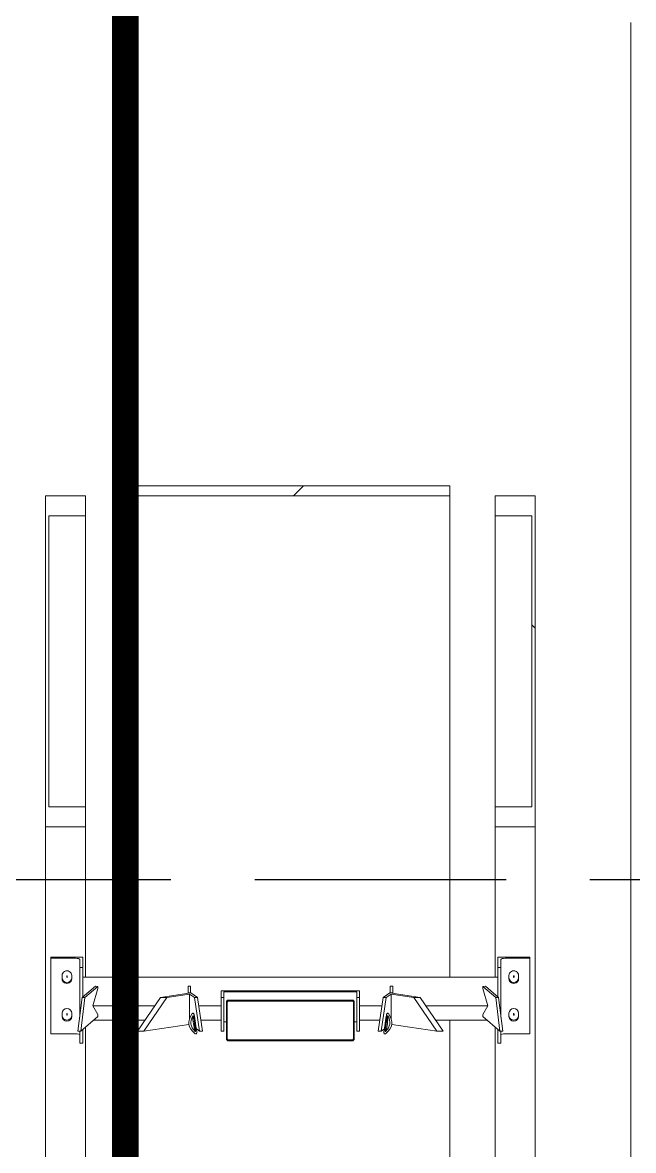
# Model space of a CAD drawing. Header units: millimetres. Extents: x 91119 to 792617, y 23924 to 150567.
# Drawn here: x 689798 to 690947, y 84727 to 86848 of the extents above; entities that cross this region are included whole.
import ezdxf

# ---------------------------------------------------------------- set-up
doc = ezdxf.new("R2010")
doc.units = ezdxf.units.MM
doc.header["$LTSCALE"] = 100
doc.linetypes.add('121217 IES and EMR$0$XKITLINE03', pattern=[6.299213, 4.724409, -1.574803])
doc.linetypes.add('DASHED', pattern=[19.05, 12.7, -6.35])
for name, color, linetype in [('121217 IES and EMR$0$grid', 8, 'Continuous'), ('121217 IES and EMR$0$Xref', 8, 'Continuous'), ('FA', 1, 'Continuous')]:
    doc.layers.add(name, color=color, linetype=linetype)

msp = doc.modelspace()

# ---------------------------------------------------------------- linework, layer by layer
at = {"layer": '121217 IES and EMR$0$grid', "linetype": '121217 IES and EMR$0$XKITLINE03'}
msp.add_line((768187.5, 85236.4), (614301.7, 85236.4), dxfattribs=at)
at = {"layer": '121217 IES and EMR$0$Xref', "linetype": 'Continuous', "lineweight": 20}
for p, q in [((690941.7, 83292.6), (690941.7, 86848.2)), ((689841.7, 85336), (689841.7, 85958.2)), ((689841.7, 85958.2), (689916.7, 85958.2)), ((689916.7, 85958.2), (689916.7, 85920.8)), ((690601.7, 85976.8), (690001.7, 85976.8)), ((690001.7, 85958.2), (690001.7, 85976.8)), ((690001.7, 85053), (690001.7, 85958.2)), ((690601.7, 85958.2), (690001.7, 85958.2)), ((690601.7, 85958.2), (690601.7, 85976.8)), ((690601.7, 85053), (690601.7, 85958.2)), ((690761.7, 85958.2), (690686.7, 85958.2)), ((690686.7, 85958.2), (690686.7, 85920.8)), ((690761.7, 85336), (690761.7, 85958.2)), ((689916.7, 85920.8), (689847.7, 85920.8)), ((689847.7, 85920.8), (689847.7, 85373.3)), ((689916.7, 85373.3), (689916.7, 85920.8)), ((690686.7, 85373.3), (690686.7, 85920.8)), ((690686.7, 85920.8), (690755.7, 85920.8)), ((690755.7, 85920.8), (690755.7, 85373.3)), ((689847.7, 85373.3), (689916.7, 85373.3)), ((689916.7, 85373.3), (689916.7, 85336)), ((690755.7, 85373.3), (690686.7, 85373.3)), ((690686.7, 85373.3), (690686.7, 85336)), ((689841.7, 81942.1), (689841.7, 85336)), ((689916.7, 85336), (689841.7, 85336)), ((689916.7, 85053), (689916.7, 85336)), ((690686.7, 85053), (690686.7, 85336)), ((690686.7, 85336), (690761.7, 85336)), ((690761.7, 81942.1), (690761.7, 85336)), ((689851.7, 85090.7), (689911.7, 85090.7)), ((689851.7, 85088.8), (689851.7, 85090.7)), ((689851.7, 85088.8), (689851.7, 84946.8)), ((689897.7, 85088.8), (689851.7, 85088.8)), ((689911.7, 85090.7), (689911.7, 85071.4)), ((690691.7, 85090.7), (690751.7, 85090.7)), ((690691.7, 85071.4), (690691.7, 85090.7)), ((690751.7, 85088.8), (690705.7, 85088.8)), ((690751.7, 85090.7), (690751.7, 85088.8)), ((690751.7, 85088.8), (690751.7, 84946.8)), ((689905.7, 85071.4), (689905.7, 85086.2)), ((689905.7, 85071.4), (689905.7, 84978)), ((689911.7, 85071.4), (689905.7, 85071.4)), ((689911.7, 85071.4), (689911.7, 85016.3)), ((690691.7, 85071.4), (690691.7, 85016.3)), ((690697.7, 85071.4), (690691.7, 85071.4)), ((690697.7, 85086.2), (690697.7, 85071.4)), ((690697.7, 85071.4), (690697.7, 84978)), ((689872.7, 85056.6), (689872.7, 85050)), ((689881.2, 85055.2), (689881.2, 85053.3)), ((689882.2, 85053.3), (689882.2, 85055.2)), ((689890.7, 85050), (689890.7, 85056.6)), ((690691.7, 85053), (689911.7, 85053)), ((690712.7, 85056.6), (690712.7, 85050)), ((690721.2, 85055.2), (690721.2, 85053.3)), ((690722.2, 85053.3), (690722.2, 85055.2)), ((690730.7, 85050), (690730.7, 85056.6)), ((689935.1, 85036.4), (689910.2, 85015)), ((689915.5, 85015), (689939.8, 85035.8)), ((689939.8, 85031.7), (689930.2, 84999.1)), ((689939.8, 85035.8), (689935.1, 85036.4)), ((689939.8, 85035.8), (689939.8, 85031.7)), ((690114.8, 85023.5), (690057.8, 85015)), ((690114.3, 85036.3), (690109.3, 85036.3)), ((690109.3, 85036.3), (690109.3, 85023.5)), ((690109.3, 85023.5), (690109.3, 85022.7)), ((690109.3, 85023.5), (690114.3, 85023.5)), ((690114.3, 85023.5), (690114.3, 85036.3)), ((690114.3, 85023.5), (690114.3, 85023.4)), ((690127.2, 85015), (690114.8, 85023.5)), ((690171.7, 85027.5), (690431.7, 85027.5)), ((690171.7, 85015), (690171.7, 85027.5)), ((690176.7, 85025.9), (690176.7, 85015)), ((690426.7, 85025.9), (690176.7, 85025.9)), ((690426.7, 85015), (690426.7, 85025.9)), ((690431.7, 85027.5), (690431.7, 85015)), ((690488.6, 85023.5), (690476.2, 85015)), ((690545.6, 85015), (690488.6, 85023.5)), ((690489.1, 85036.3), (690489.1, 85023.5)), ((690494.1, 85036.3), (690489.1, 85036.3)), ((690489.1, 85023.5), (690489.1, 85023.4)), ((690489.1, 85023.5), (690494.1, 85023.5)), ((690494.1, 85023.5), (690494.1, 85036.3)), ((690494.1, 85023.5), (690494.1, 85022.7)), ((690668.3, 85036.4), (690663.6, 85035.8)), ((690663.6, 85035.8), (690663.6, 85031.7)), ((690663.6, 85035.8), (690687.9, 85015)), ((690673.2, 84999.1), (690663.6, 85031.7)), ((690693.2, 85015), (690668.3, 85036.4)), ((689902.5, 84951.6), (689910.2, 85015)), ((689915.5, 85015), (689907.9, 84951.6)), ((689915.5, 85015), (689910.2, 85015)), ((690014.2, 84951.6), (690057.8, 85015)), ((690069.7, 85015), (690026, 84951.6)), ((690069.7, 85015), (690057.8, 85015)), ((690069.7, 85015), (690112.4, 85021.4)), ((690112.4, 85021.4), (690112.4, 84975.6)), ((690112.4, 85021.4), (690121.7, 85015)), ((690127.2, 85015), (690121.7, 85015)), ((690131.2, 84951.6), (690121.7, 85015)), ((690127.2, 85015), (690136.7, 84951.6)), ((690176.7, 85015), (690171.7, 85015)), ((690171.7, 85015), (690171.7, 84951.6)), ((690176.7, 84951.6), (690176.7, 85015)), ((690181.7, 84937.7), (690181.7, 85006)), ((690183.2, 84937.7), (690183.2, 85006)), ((690184.7, 85010.1), (690418.7, 85010.1)), ((690184.7, 85008), (690418.7, 85008)), ((690420.2, 85006), (690420.2, 84937.7)), ((690421.7, 85006), (690421.7, 84937.7)), ((690431.7, 85015), (690426.7, 85015)), ((690426.7, 85015), (690426.7, 84951.6)), ((690431.7, 84951.6), (690431.7, 85015)), ((690466.7, 84951.6), (690476.2, 85015)), ((690481.7, 85015), (690472.2, 84951.6)), ((690481.7, 85015), (690476.2, 85015)), ((690481.7, 85015), (690491, 85021.4)), ((690491, 85021.4), (690491, 84975.6)), ((690491, 85021.4), (690533.7, 85015)), ((690545.6, 85015), (690533.7, 85015)), ((690577.4, 84951.6), (690533.7, 85015)), ((690545.6, 85015), (690589.3, 84951.6)), ((690693.2, 85015), (690687.9, 85015)), ((690695.5, 84951.6), (690687.9, 85015)), ((690693.2, 85015), (690700.9, 84951.6)), ((689872.7, 84979), (689872.7, 84985.6)), ((689881.2, 84984.2), (689881.2, 84982.3)), ((689882.2, 84982.3), (689882.2, 84984.2)), ((689890.7, 84985.6), (689890.7, 84979)), ((690046.9, 84999.1), (689930.2, 84999.1)), ((689930.2, 84999.1), (689939.8, 84983.1)), ((689939.8, 84983.1), (689939.8, 84979)), ((690171.7, 84999.1), (690129.6, 84999.1)), ((690473.8, 84999.1), (690431.7, 84999.1)), ((690673.2, 84999.1), (690556.5, 84999.1)), ((690663.6, 84983.1), (690673.2, 84999.1)), ((690663.6, 84983.1), (690663.6, 84979)), ((690712.7, 84979), (690712.7, 84985.6)), ((690721.2, 84984.2), (690721.2, 84982.3)), ((690722.2, 84982.3), (690722.2, 84984.2)), ((690730.7, 84985.6), (690730.7, 84979)), ((689907.9, 84951.6), (689939.8, 84979)), ((689916.7, 84522.7), (689916.7, 84959.2)), ((690028.6, 84972.6), (689932.4, 84972.6)), ((690001.7, 84522.7), (690001.7, 84972.6)), ((690026, 84951.6), (690111.1, 84964.3)), ((690120.2, 84977.2), (690123.5, 84954.8)), ((690121.4, 84979.8), (690125.5, 84952.6)), ((690171.7, 84972.6), (690133.5, 84972.6)), ((690181.7, 84969.1), (690176.7, 84969.1)), ((690426.7, 84969.1), (690421.7, 84969.1)), ((690469.9, 84972.6), (690431.7, 84972.6)), ((690477.9, 84952.6), (690482, 84979.8)), ((690479.9, 84954.8), (690483.2, 84977.2)), ((690492.3, 84964.3), (690577.4, 84951.6)), ((690671, 84972.6), (690574.8, 84972.6)), ((690601.7, 84522.7), (690601.7, 84972.6)), ((690663.6, 84979), (690695.5, 84951.6)), ((690686.7, 84522.7), (690686.7, 84959.2)), ((689897.7, 84946.8), (689851.7, 84946.8)), ((689907.9, 84951.6), (689902.5, 84951.6)), ((689905.7, 84951.6), (689905.7, 84929.4)), ((689911.7, 84954.9), (689911.7, 84929.4)), ((690026, 84951.6), (690014.2, 84951.6)), ((690125, 84955.8), (690131.2, 84951.6)), ((690136.7, 84951.6), (690131.2, 84951.6)), ((690176.7, 84951.6), (690171.7, 84951.6)), ((690431.7, 84951.6), (690426.7, 84951.6)), ((690472.2, 84951.6), (690466.7, 84951.6)), ((690472.2, 84951.6), (690478.4, 84955.8)), ((690589.3, 84951.6), (690577.4, 84951.6)), ((690691.7, 84954.9), (690691.7, 84929.4)), ((690700.9, 84951.6), (690695.5, 84951.6)), ((690697.7, 84951.6), (690697.7, 84929.4)), ((690751.7, 84946.8), (690705.7, 84946.8)), ((689911.7, 84929.4), (689905.7, 84929.4)), ((690418.7, 84935.6), (690184.7, 84935.6)), ((690418.7, 84933.6), (690184.7, 84933.6)), ((690697.7, 84929.4), (690691.7, 84929.4))]:
    msp.add_line(p, q, dxfattribs=at)
at = {"layer": '121217 IES and EMR$0$Xref', "linetype": 'Continuous', "lineweight": 0}
for p, q in [((690326.4, 85976.8), (690307.7, 85958.2)), ((690755.7, 85715.6), (690761.7, 85709.6))]:
    msp.add_line(p, q, dxfattribs=at)
at = {"layer": '121217 IES and EMR$0$Xref', "linetype": 'Continuous', "lineweight": 20}
for centre, major_axis, ratio, start_param, end_param in [((689897.7, 85086.2), (8, 0), 0.321439, 0, 1.570796), ((690705.7, 85086.2), (8, 0), 0.321439, 1.570796, 3.141593), ((689881.7, 85056.6), (9, 0), 0.94693, 0, 3.141593), ((689881.7, 85051.9), (9, 0), 0.94693, 3.141593, 6.283185), ((689881.7, 85050), (-9, 0), 0.94693, 0, 3.141593), ((689881.7, 85055.2), (-0.5, 0), 0.94693, 3.141591, 6.283185), ((690721.7, 85056.6), (9, 0), 0.94693, 0, 3.141593), ((690721.7, 85051.9), (9, 0), 0.94693, 3.141593, 6.283185), ((690721.7, 85050), (-9, 0), 0.94693, 0, 3.141593), ((690721.7, 85055.2), (-0.5, 0), 0.94693, 3.141591, 6.283185), ((689881.7, 84985.6), (-9, 0), 0.94693, 3.141593, 6.283185), ((689881.7, 84980.9), (-9, 0), 0.94693, 0, 3.141593), ((689881.7, 84984.2), (-0.5, 0), 0.94693, 3.141591, 6.283185), ((690237.1, 84983.3), (126, 18.9), 0.40019, 2.758338, 3.524848), ((690366.3, 84983.3), (-126, 18.9), 0.40019, 2.758338, 3.524848), ((690721.7, 84985.6), (-9, 0), 0.94693, 3.141593, 6.283185), ((690721.7, 84980.9), (-9, 0), 0.94693, 0, 3.141593), ((690721.7, 84984.2), (-0.5, 0), 0.94693, 3.141591, 6.283185), ((689881.7, 84979), (9, 0), 0.94693, 3.141593, 6.283185), ((690237.1, 84983.3), (122.3, 18.3), 0.40019, 2.84234, 3.440846), ((690139, 84968.6), (-7.3, 49), 0.40019, 1.271543, 1.870049), ((690140.3, 84968.8), (7.1, -47.5), 0.40019, 4.474221, 4.950557), ((690463.1, 84968.8), (7.1, 47.5), 0.40019, 4.474221, 4.950557), ((690464.5, 84968.6), (-7.3, -49), 0.40019, 1.271543, 1.870049), ((690366.3, 84983.3), (-122.3, 18.3), 0.40019, 2.84234, 3.440846), ((690721.7, 84979), (9, 0), 0.94693, 3.141593, 6.283185), ((689897.7, 84944.2), (8, 0), 0.321439, 0, 1.570796), ((690705.7, 84944.2), (8, 0), 0.321439, 1.570796, 3.141593)]:
    msp.add_ellipse(centre, major_axis=major_axis, ratio=ratio, start_param=start_param, end_param=end_param, dxfattribs=at)
for centre in [(689881.7, 85053.3), (690721.7, 85053.3), (689881.7, 84982.3), (690721.7, 84982.3)]:
    msp.add_ellipse(centre, major_axis=(-0.5, 0), ratio=0.94693, dxfattribs=at)
for points, knots in [([(690184.7, 85010.1), (690184.5, 85010.1), (690184.2, 85010), (690183.8, 85009.9), (690183.6, 85009.8), (690183.2, 85009.5), (690183, 85009.4), (690182.7, 85009), (690182.5, 85008.8), (690182.3, 85008.4), (690182.2, 85008.2), (690182, 85007.8), (690181.9, 85007.6), (690181.8, 85006.9), (690181.7, 85006.4), (690181.7, 85006)], [0, 0, 0, 0, 0.125, 0.125, 0.25, 0.25, 0.375, 0.375, 0.5, 0.5, 0.625, 0.625, 0.75, 0.75, 1, 1, 1, 1]), ([(690184.7, 85008), (690184.5, 85008), (690184.2, 85008), (690183.8, 85007.7), (690183.7, 85007.5), (690183.4, 85007.1), (690183.3, 85006.9), (690183.2, 85006.4), (690183.2, 85006.2), (690183.2, 85006)], [0, 0, 0, 0, 0.25, 0.25, 0.5, 0.5, 0.75, 0.75, 1, 1, 1, 1]), ([(690421.7, 85006), (690421.7, 85006.2), (690421.7, 85006.4), (690421.6, 85006.9), (690421.6, 85007.1), (690421.5, 85007.6), (690421.4, 85007.8), (690421.2, 85008.2), (690421.1, 85008.4), (690420.9, 85008.8), (690420.7, 85009), (690420.4, 85009.4), (690420.2, 85009.5), (690419.8, 85009.8), (690419.6, 85009.9), (690419.2, 85010), (690418.9, 85010.1), (690418.7, 85010.1)], [0, 0, 0, 0, 0.125, 0.125, 0.25, 0.25, 0.375, 0.375, 0.5, 0.5, 0.625, 0.625, 0.75, 0.75, 0.875, 0.875, 1, 1, 1, 1]), ([(690420.2, 85006), (690420.2, 85006.2), (690420.2, 85006.4), (690420.1, 85006.9), (690420, 85007.1), (690419.8, 85007.4), (690419.7, 85007.5), (690419.6, 85007.7), (690419.5, 85007.8), (690419.3, 85007.9), (690419.2, 85007.9), (690418.9, 85008), (690418.8, 85008), (690418.7, 85008)], [0, 0, 0, 0, 0.25, 0.25, 0.5, 0.5, 0.625, 0.625, 0.75, 0.75, 0.875, 0.875, 1, 1, 1, 1]), ([(690121.4, 84979.8), (690121.3, 84980.5), (690121.2, 84981.1), (690121, 84982.1), (690120.9, 84982.4), (690120.7, 84983.1), (690120.6, 84983.4), (690120.3, 84984), (690120.1, 84984.3), (690119.8, 84984.7), (690119.7, 84984.9), (690119.5, 84985.1), (690119.3, 84985.2), (690119, 84985.4), (690118.9, 84985.4), (690118.6, 84985.4), (690118.5, 84985.4), (690118.3, 84985.4), (690118.3, 84985.3), (690118, 84985.2), (690117.9, 84985.1), (690117.6, 84984.9), (690117.5, 84984.7), (690117.4, 84984.6)], [0, 0, 0, 0, 0.25, 0.25, 0.375, 0.375, 0.5, 0.5, 0.625, 0.625, 0.6875, 0.6875, 0.75, 0.75, 0.8125, 0.8125, 0.84375, 0.84375, 0.875, 0.875, 0.9375, 0.9375, 1, 1, 1, 1]), ([(690120.2, 84977.2), (690120.1, 84978), (690119.9, 84978.8), (690119.6, 84979.7), (690119.5, 84979.9), (690119.3, 84980.3), (690119.2, 84980.4), (690118.9, 84980.7), (690118.6, 84980.7), (690118.3, 84980.5), (690118.2, 84980.4), (690118.1, 84980.2)], [0, 0, 0, 0, 0.5, 0.5, 0.625, 0.625, 0.75, 0.75, 0.875, 0.875, 1, 1, 1, 1]), ([(690486, 84984.6), (690485.8, 84984.9), (690485.5, 84985.1), (690484.9, 84985.4), (690484.6, 84985.5), (690483.9, 84985.2), (690483.7, 84984.9), (690483.3, 84984.4), (690483.1, 84984.1), (690482.7, 84983.1), (690482.5, 84982.5), (690482.2, 84981.2), (690482.1, 84980.5), (690482, 84979.8)], [0, 0, 0, 0, 0.125, 0.125, 0.25, 0.25, 0.375, 0.375, 0.5, 0.5, 0.75, 0.75, 1, 1, 1, 1]), ([(690485.3, 84980.2), (690485.2, 84980.4), (690485.1, 84980.5), (690484.8, 84980.7), (690484.5, 84980.7), (690484.2, 84980.4), (690484.1, 84980.3), (690483.9, 84979.9), (690483.8, 84979.7), (690483.5, 84978.8), (690483.4, 84978), (690483.2, 84977.2)], [0, 0, 0, 0, 0.125, 0.125, 0.25, 0.25, 0.375, 0.375, 0.5, 0.5, 1, 1, 1, 1]), ([(690122.4, 84951.3), (690122.5, 84951.2), (690122.7, 84951), (690123.1, 84951), (690123.3, 84951.1), (690123.6, 84951.6), (690123.7, 84952), (690123.7, 84953.2), (690123.6, 84954), (690123.5, 84954.8)], [0, 0, 0, 0, 0.125, 0.125, 0.25, 0.25, 0.5, 0.5, 1, 1, 1, 1]), ([(690123.1, 84946.9), (690123.3, 84946.7), (690123.6, 84946.5), (690124.3, 84946.4), (690124.7, 84946.5), (690125.2, 84947), (690125.4, 84947.3), (690125.6, 84947.9), (690125.7, 84948.3), (690125.8, 84949.3), (690125.8, 84950), (690125.7, 84951.3), (690125.6, 84952), (690125.5, 84952.6)], [0, 0, 0, 0, 0.125, 0.125, 0.25, 0.25, 0.375, 0.375, 0.5, 0.5, 0.75, 0.75, 1, 1, 1, 1]), ([(690477.9, 84952.6), (690477.8, 84952), (690477.7, 84951.3), (690477.6, 84950), (690477.6, 84949.3), (690477.8, 84948.3), (690477.8, 84947.9), (690478, 84947.3), (690478.2, 84947), (690478.7, 84946.5), (690479.1, 84946.4), (690479.8, 84946.5), (690480.1, 84946.7), (690480.3, 84946.9)], [0, 0, 0, 0, 0.25, 0.25, 0.5, 0.5, 0.625, 0.625, 0.75, 0.75, 0.875, 0.875, 1, 1, 1, 1]), ([(690479.9, 84954.8), (690479.8, 84954), (690479.7, 84953.2), (690479.7, 84952), (690479.8, 84951.6), (690480.1, 84951.1), (690480.3, 84951), (690480.7, 84951.1), (690480.9, 84951.2), (690481, 84951.3)], [0, 0, 0, 0, 0.5, 0.5, 0.75, 0.75, 0.875, 0.875, 1, 1, 1, 1]), ([(690181.7, 84937.7), (690181.7, 84937.4), (690181.7, 84937.2), (690181.8, 84936.8), (690181.8, 84936.5), (690182, 84935.8), (690182.2, 84935.4), (690182.5, 84934.8), (690182.7, 84934.6), (690183, 84934.3), (690183.2, 84934.1), (690183.6, 84933.9), (690183.8, 84933.8), (690184.2, 84933.6), (690184.5, 84933.6), (690184.7, 84933.6)], [0, 0, 0, 0, 0.125, 0.125, 0.25, 0.25, 0.5, 0.5, 0.625, 0.625, 0.75, 0.75, 0.875, 0.875, 1, 1, 1, 1]), ([(690183.2, 84937.7), (690183.2, 84937.4), (690183.2, 84937.2), (690183.3, 84936.8), (690183.4, 84936.5), (690183.7, 84936.1), (690183.8, 84935.9), (690184.1, 84935.7), (690184.2, 84935.7), (690184.5, 84935.6), (690184.6, 84935.6), (690184.7, 84935.6)], [0, 0, 0, 0, 0.25, 0.25, 0.5, 0.5, 0.75, 0.75, 0.875, 0.875, 1, 1, 1, 1]), ([(690418.7, 84935.6), (690418.8, 84935.6), (690418.9, 84935.6), (690419.2, 84935.7), (690419.3, 84935.7), (690419.6, 84935.9), (690419.7, 84936.1), (690420, 84936.5), (690420.1, 84936.8), (690420.2, 84937.2), (690420.2, 84937.4), (690420.2, 84937.7)], [0, 0, 0, 0, 0.125, 0.125, 0.25, 0.25, 0.5, 0.5, 0.75, 0.75, 1, 1, 1, 1]), ([(690418.7, 84933.6), (690418.9, 84933.6), (690419.2, 84933.6), (690419.6, 84933.8), (690419.8, 84933.9), (690420.2, 84934.1), (690420.4, 84934.3), (690420.7, 84934.6), (690420.9, 84934.8), (690421.1, 84935.2), (690421.2, 84935.4), (690421.4, 84935.8), (690421.5, 84936.1), (690421.6, 84936.5), (690421.6, 84936.7), (690421.7, 84937.2), (690421.7, 84937.4), (690421.7, 84937.7)], [0, 0, 0, 0, 0.125, 0.125, 0.25, 0.25, 0.375, 0.375, 0.5, 0.5, 0.625, 0.625, 0.75, 0.75, 0.875, 0.875, 1, 1, 1, 1])]:
    msp.add_open_spline(points, degree=3, knots=knots, dxfattribs=at)
at = {"layer": 'FA', "linetype": 'DASHED', "ltscale": 0.5, "const_width": 50}
msp.add_lwpolyline([(689991.7, 36437), (689991.7, 139842.8)], dxfattribs=at)

doc.saveas('drawing.dxf')
